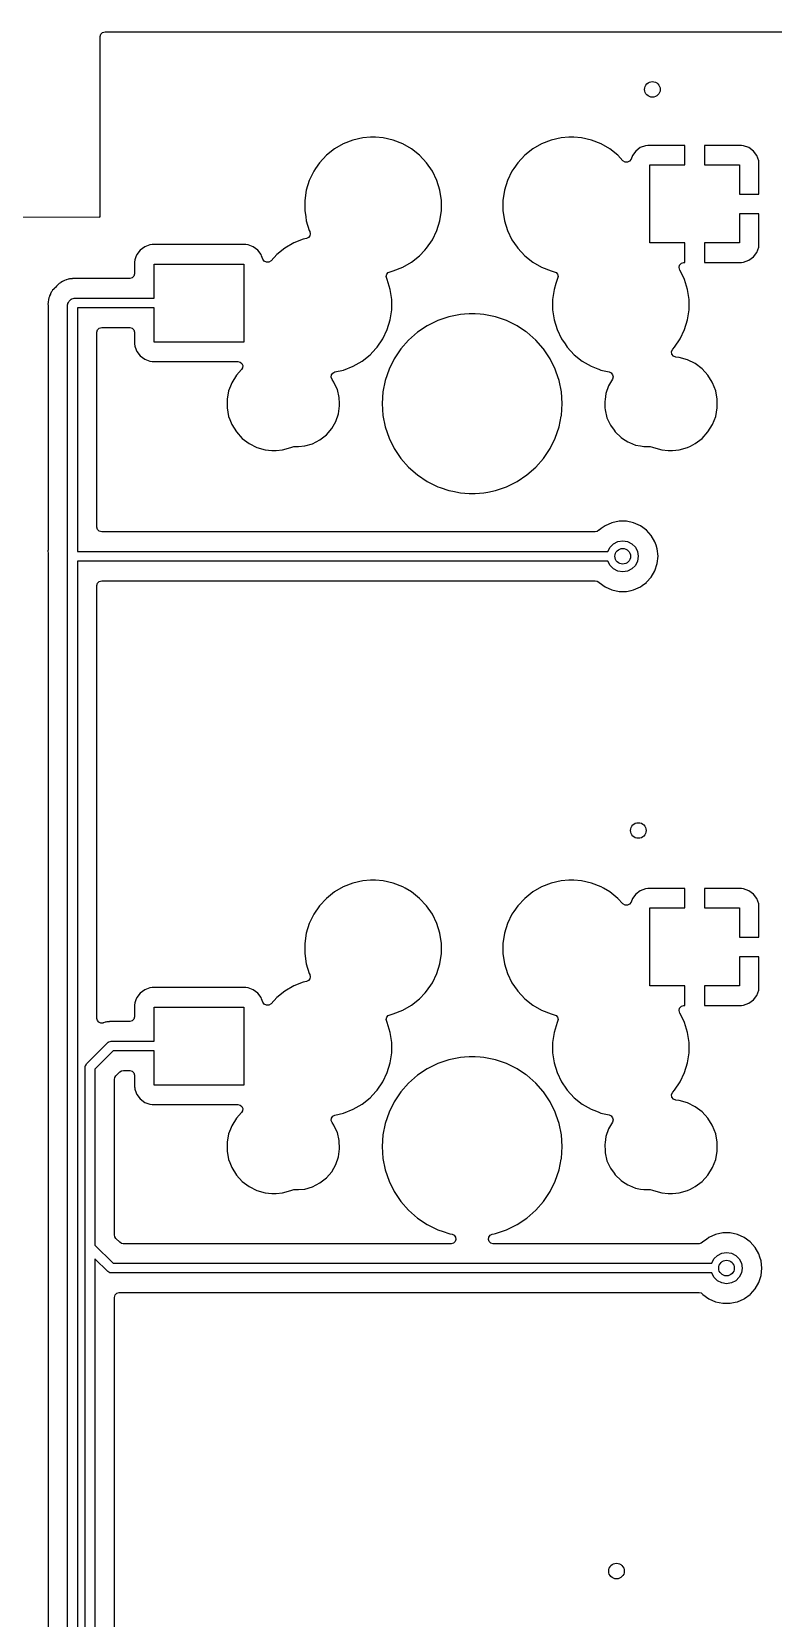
# Model space of a CAD drawing. Extents: x 144.2 to 239.5, y -132.7 to -33.4.
# Drawn here: x 180.6 to 199.6, y -74.11 to -33.43 of the extents above; entities that cross this region are included whole.
import ezdxf

# ---------------------------------------------------------------- set-up
doc = ezdxf.new("R2010")
doc.units = 0
doc.layers.add('BLACK', color=7, linetype='CONTINUOUS')

msp = doc.modelspace()

# ---------------------------------------------------------------- linework, layer by layer
at = {"layer": 'BLACK', "linetype": 'CONTINUOUS'}
for p, q in [((182.35, -33.5545), (182.367, -33.4925)), ((182.35, -38.1571), (182.35, -33.5545)), ((182.367, -33.4925), (182.412, -33.4471)), ((182.412, -33.4471), (182.474, -33.4305)), ((182.474, -33.4305), (201.296, -33.4305)), ((189.08, -36.1502), (188.825, -36.2086)), ((189.277, -36.1355), (189.08, -36.1502)), ((189.407, -36.1355), (189.277, -36.1355)), ((189.277, -36.1355), (189.277, -36.1355)), ((189.604, -36.1502), (189.407, -36.1355)), ((189.407, -36.1355), (189.407, -36.1355)), ((189.859, -36.2086), (189.604, -36.1502)), ((194.16, -36.1502), (193.905, -36.2086)), ((194.357, -36.1355), (194.16, -36.1502)), ((194.487, -36.1355), (194.357, -36.1355)), ((194.357, -36.1355), (194.357, -36.1355)), ((194.684, -36.1502), (194.487, -36.1355)), ((194.487, -36.1355), (194.487, -36.1355)), ((194.939, -36.2086), (194.684, -36.1502)), ((188.148, -36.5992), (187.97, -36.7915)), ((188.353, -36.4356), (188.148, -36.5992)), ((188.58, -36.3044), (188.353, -36.4356)), ((188.825, -36.2086), (188.58, -36.3044)), ((190.104, -36.3044), (189.859, -36.2086)), ((190.331, -36.4356), (190.104, -36.3044)), ((190.536, -36.5992), (190.331, -36.4356)), ((190.331, -36.4356), (190.331, -36.4356)), ((190.714, -36.7915), (190.536, -36.5992)), ((190.536, -36.5992), (190.536, -36.5992)), ((190.536, -36.5992), (190.536, -36.5992)), ((193.228, -36.5992), (193.05, -36.7915)), ((193.433, -36.4356), (193.228, -36.5992)), ((193.66, -36.3044), (193.433, -36.4356)), ((193.905, -36.2086), (193.66, -36.3044)), ((195.184, -36.3044), (194.939, -36.2086)), ((195.411, -36.4356), (195.184, -36.3044)), ((195.616, -36.5992), (195.411, -36.4356)), ((195.411, -36.4356), (195.411, -36.4356)), ((195.746, -36.7396), (195.616, -36.5992)), ((195.616, -36.5992), (195.616, -36.5992)), ((195.616, -36.5992), (195.616, -36.5992)), ((195.989, -36.6039), (195.953, -36.6986)), ((196.075, -36.4888), (195.989, -36.6039)), ((196.19, -36.4026), (196.075, -36.4888)), ((196.325, -36.3524), (196.19, -36.4026)), ((196.384, -36.346), (196.325, -36.3524)), ((197.332, -36.346), (196.384, -36.346)), ((197.332, -36.846), (197.332, -36.346)), ((198.78, -36.346), (197.832, -36.346)), ((197.832, -36.346), (197.832, -36.846)), ((198.839, -36.3524), (198.78, -36.346)), ((198.974, -36.4026), (198.839, -36.3524)), ((199.089, -36.4888), (198.974, -36.4026)), ((199.175, -36.6039), (199.089, -36.4888)), ((199.226, -36.7386), (199.175, -36.6039)), ((187.822, -37.0083), (187.708, -37.2447)), ((187.869, -36.9389), (187.822, -37.0083)), ((187.97, -36.7915), (187.869, -36.9389)), ((190.862, -37.0083), (190.714, -36.7915)), ((190.714, -36.7915), (190.714, -36.7915)), ((190.714, -36.7915), (190.714, -36.7915)), ((190.976, -37.2447), (190.862, -37.0083)), ((192.902, -37.0083), (192.788, -37.2447)), ((192.949, -36.9389), (192.902, -37.0083)), ((193.05, -36.7915), (192.949, -36.9389)), ((195.799, -36.7732), (195.746, -36.7396)), ((195.861, -36.7769), (195.799, -36.7732)), ((195.917, -36.7497), (195.861, -36.7769)), ((195.953, -36.6986), (195.917, -36.7497)), ((196.432, -38.846), (196.432, -36.846)), ((196.432, -36.846), (197.332, -36.846)), ((197.832, -36.846), (198.732, -36.846)), ((198.732, -36.846), (198.732, -37.596)), ((199.232, -36.7982), (199.226, -36.7386)), ((199.232, -37.596), (199.232, -36.7982)), ((187.708, -37.2447), (187.631, -37.4954)), ((191.053, -37.4954), (190.976, -37.2447)), ((192.788, -37.2447), (192.711, -37.4954)), ((187.631, -37.4954), (187.591, -37.7548)), ((187.591, -37.7548), (187.591, -38.0172)), ((191.093, -37.7548), (191.053, -37.4954)), ((191.093, -38.0172), (191.093, -37.7548)), ((192.711, -37.4954), (192.671, -37.7548)), ((192.671, -37.7548), (192.671, -38.0172)), ((198.732, -37.596), (199.232, -37.596)), ((163.414, -38.1904), (182.325, -38.1805)), ((182.325, -38.1805), (182.326, -38.1806)), ((182.326, -38.1806), (182.35, -38.1805)), ((182.351, -38.18), (182.35, -38.1571)), ((182.35, -38.1804), (182.351, -38.18)), ((182.35, -38.1805), (182.35, -38.1804)), ((182.35, -38.1805), (182.35, -38.1805)), ((182.35, -38.1805), (182.35, -38.1805)), ((182.35, -38.1805), (182.35, -38.1805)), ((182.351, -38.18), (182.351, -38.18)), ((187.591, -38.0172), (187.616, -38.1801)), ((187.616, -38.1801), (187.631, -38.2766)), ((191.053, -38.2766), (191.093, -38.0172)), ((192.671, -38.0172), (192.711, -38.2766)), ((199.232, -38.096), (198.732, -38.096)), ((198.732, -38.096), (198.732, -38.846)), ((199.232, -38.8938), (199.232, -38.096)), ((187.631, -38.2766), (187.708, -38.5273)), ((187.708, -38.5273), (187.721, -38.555)), ((187.721, -38.555), (187.734, -38.6088)), ((187.734, -38.6088), (187.721, -38.6626)), ((190.862, -38.7637), (190.976, -38.5273)), ((190.976, -38.5273), (191.053, -38.2766)), ((192.711, -38.2766), (192.788, -38.5273)), ((192.788, -38.5273), (192.902, -38.7637)), ((183.374, -39.0285), (183.288, -39.1437)), ((183.49, -38.9422), (183.374, -39.0285)), ((183.625, -38.8919), (183.49, -38.9422)), ((183.684, -38.8855), (183.625, -38.8919)), ((186.08, -38.8855), (183.684, -38.8855)), ((186.139, -38.8919), (186.08, -38.8855)), ((186.08, -38.8855), (186.08, -38.8855)), ((186.274, -38.9422), (186.139, -38.8919)), ((186.39, -39.0285), (186.274, -38.9422)), ((186.476, -39.1437), (186.39, -39.0285)), ((187.083, -38.9756), (186.878, -39.1392)), ((187.31, -38.8444), (187.083, -38.9756)), ((187.555, -38.7486), (187.31, -38.8444)), ((187.637, -38.7297), (187.555, -38.7486)), ((187.687, -38.7058), (187.637, -38.7297)), ((187.721, -38.6626), (187.687, -38.7058)), ((190.536, -39.1728), (190.67, -39.0285)), ((190.67, -39.0285), (190.714, -38.9805)), ((190.714, -38.9805), (190.862, -38.7637)), ((190.714, -38.9805), (190.714, -38.9805)), ((190.714, -38.9805), (190.714, -38.9805)), ((192.902, -38.7637), (193.031, -38.9534)), ((193.031, -38.9534), (193.05, -38.9805)), ((193.05, -38.9805), (193.228, -39.1728)), ((197.332, -38.846), (196.432, -38.846)), ((197.332, -39.346), (197.332, -38.846)), ((198.732, -38.846), (197.832, -38.846)), ((197.832, -38.846), (197.832, -39.346)), ((199.175, -39.0881), (199.226, -38.9534)), ((199.226, -38.9534), (199.232, -38.8938)), ((183.232, -39.3364), (183.231, -39.3381)), ((183.231, -39.3381), (183.231, -39.6365)), ((183.238, -39.2785), (183.232, -39.3364)), ((183.266, -39.2032), (183.238, -39.2785)), ((183.288, -39.1437), (183.266, -39.2032)), ((183.732, -40.261), (183.732, -39.386)), ((183.732, -39.386), (186.032, -39.386)), ((186.032, -39.386), (186.032, -41.386)), ((186.487, -39.1728), (186.476, -39.1437)), ((186.52, -39.2612), (186.487, -39.1728)), ((186.556, -39.3124), (186.52, -39.2612)), ((186.612, -39.3395), (186.556, -39.3124)), ((186.674, -39.3359), (186.612, -39.3395)), ((186.727, -39.3022), (186.674, -39.3359)), ((186.878, -39.1392), (186.727, -39.3022)), ((190.104, -39.4676), (190.331, -39.3364)), ((190.331, -39.3364), (190.536, -39.1728)), ((193.228, -39.1728), (193.228, -39.1728)), ((193.228, -39.1728), (193.433, -39.3364)), ((193.433, -39.3364), (193.66, -39.4676)), ((197.185, -39.477), (197.199, -39.4121)), ((197.199, -39.4121), (197.245, -39.3638)), ((197.245, -39.3638), (197.309, -39.346)), ((197.309, -39.346), (197.332, -39.346)), ((197.832, -39.346), (198.78, -39.346)), ((198.78, -39.346), (198.839, -39.3396)), ((198.839, -39.3396), (198.974, -39.2894)), ((198.974, -39.2894), (199.089, -39.2032)), ((199.089, -39.2032), (199.175, -39.0881)), ((181.345, -39.8592), (181.335, -39.8656)), ((181.38, -39.8335), (181.345, -39.8592)), ((181.399, -39.8261), (181.38, -39.8335)), ((181.416, -39.8176), (181.399, -39.8261)), ((181.434, -39.8074), (181.416, -39.8176)), ((181.476, -39.7952), (181.434, -39.8074)), ((181.487, -39.7914), (181.476, -39.7952)), ((181.527, -39.7753), (181.487, -39.7914)), ((181.547, -39.7728), (181.527, -39.7753)), ((181.566, -39.7689), (181.547, -39.7728)), ((181.585, -39.7633), (181.566, -39.7689)), ((181.629, -39.7619), (181.585, -39.7633)), ((181.641, -39.761), (181.629, -39.7619)), ((181.645, -39.7605), (181.641, -39.761)), ((181.672, -39.7605), (181.645, -39.7605)), ((181.676, -39.7604), (181.672, -39.7605)), ((181.746, -39.7582), (181.676, -39.7604)), ((181.767, -39.7605), (181.746, -39.7582)), ((183.107, -39.7605), (181.767, -39.7605)), ((183.169, -39.7439), (183.107, -39.7605)), ((183.215, -39.6985), (183.169, -39.7439)), ((183.231, -39.6365), (183.215, -39.6985)), ((189.68, -39.7032), (189.693, -39.6494)), ((189.693, -39.757), (189.68, -39.7032)), ((189.693, -39.6494), (189.727, -39.6062)), ((189.706, -39.7847), (189.693, -39.757)), ((189.783, -40.0354), (189.706, -39.7847)), ((189.727, -39.6062), (189.777, -39.5823)), ((189.777, -39.5823), (189.859, -39.5634)), ((189.859, -39.5634), (190.104, -39.4676)), ((193.66, -39.4676), (193.905, -39.5634)), ((193.905, -39.5634), (193.987, -39.5823)), ((193.987, -39.5823), (194.037, -39.6062)), ((194.058, -39.7847), (194.026, -39.8878)), ((194.037, -39.6062), (194.071, -39.6494)), ((194.071, -39.757), (194.058, -39.7847)), ((194.071, -39.6494), (194.084, -39.7032)), ((194.084, -39.7032), (194.071, -39.757)), ((197.206, -39.5399), (197.185, -39.477)), ((197.212, -39.5483), (197.206, -39.5399)), ((197.326, -39.7847), (197.212, -39.5483)), ((197.403, -40.0354), (197.326, -39.7847)), ((181.035, -40.2541), (181.028, -40.2972)), ((181.043, -40.2357), (181.035, -40.2541)), ((181.049, -40.2173), (181.043, -40.2357)), ((181.054, -40.1979), (181.049, -40.2173)), ((181.075, -40.1596), (181.054, -40.1979)), ((181.08, -40.1492), (181.075, -40.1596)), ((181.097, -40.1091), (181.08, -40.1492)), ((181.11, -40.0932), (181.097, -40.1091)), ((181.12, -40.077), (181.11, -40.0932)), ((181.13, -40.0594), (181.12, -40.077)), ((181.16, -40.0276), (181.13, -40.0594)), ((181.167, -40.0187), (181.16, -40.0276)), ((181.17, -40.0155), (181.167, -40.0187)), ((181.189, -39.996), (181.17, -40.0155)), ((181.192, -39.9932), (181.189, -39.996)), ((181.232, -39.951), (181.192, -39.9932)), ((181.237, -39.9452), (181.232, -39.951)), ((181.252, -39.9264), (181.237, -39.9452)), ((181.269, -39.9146), (181.252, -39.9264)), ((181.283, -39.902), (181.269, -39.9146)), ((181.298, -39.8878), (181.283, -39.902)), ((181.335, -39.8656), (181.298, -39.8878)), ((181.624, -40.2763), (181.654, -40.2697)), ((181.654, -40.2697), (181.684, -40.261)), ((181.684, -40.261), (183.732, -40.261)), ((189.822, -40.2948), (189.783, -40.0354)), ((193.981, -40.0354), (193.941, -40.2948)), ((194.026, -39.8878), (193.981, -40.0354)), ((197.442, -40.2948), (197.403, -40.0354)), ((181.013, -40.3904), (181.01, -40.4102)), ((181.01, -40.4102), (181.014, -40.4537)), ((181.014, -40.371), (181.013, -40.3904)), ((181.025, -40.3087), (181.014, -40.351)), ((181.014, -40.351), (181.014, -40.371)), ((181.014, -40.4537), (181.014, -40.4653)), ((181.014, -40.4653), (181.014, -46.7173)), ((181.028, -40.2972), (181.025, -40.3087)), ((181.515, -40.43), (181.518, -40.4079)), ((181.515, -46.8), (181.515, -40.43)), ((181.518, -40.4034), (181.519, -40.401)), ((181.518, -40.4079), (181.518, -40.4034)), ((181.519, -40.401), (181.52, -40.3948)), ((181.52, -40.3948), (181.537, -40.3688)), ((181.537, -40.3688), (181.552, -40.3416)), ((181.552, -40.3416), (181.596, -40.2976)), ((181.596, -40.2976), (181.613, -40.2842)), ((181.613, -40.2842), (181.616, -40.2808)), ((181.616, -40.2808), (181.619, -40.2801)), ((181.619, -40.2801), (181.624, -40.2763)), ((183.732, -40.511), (181.765, -40.511)), ((181.765, -40.511), (181.765, -46.7482)), ((183.732, -41.386), (183.732, -40.511)), ((189.783, -40.8166), (189.822, -40.5572)), ((189.822, -40.5572), (189.822, -40.2948)), ((191.686, -40.6734), (191.581, -40.6803)), ((191.807, -40.6655), (191.686, -40.6734)), ((191.957, -40.6655), (191.807, -40.6655)), ((192.086, -40.6739), (191.957, -40.6655)), ((192.183, -40.6803), (192.086, -40.6739)), ((193.941, -40.2948), (193.941, -40.5572)), ((193.941, -40.5572), (193.981, -40.8166)), ((197.403, -40.8166), (197.442, -40.5572)), ((197.442, -40.5572), (197.442, -40.2948)), ((182.266, -41.1355), (182.282, -41.0735)), ((182.282, -41.0735), (182.327, -41.0281)), ((182.327, -41.0281), (182.389, -41.0115)), ((182.389, -41.0115), (183.108, -41.0115)), ((183.108, -41.0115), (183.17, -41.0281)), ((183.17, -41.0281), (183.215, -41.0735)), ((183.215, -41.0735), (183.232, -41.1355)), ((189.592, -41.3037), (189.706, -41.0673)), ((189.706, -41.0673), (189.783, -40.8166)), ((190.729, -40.9694), (190.479, -41.137)), ((191, -40.8361), (190.729, -40.9694)), ((191.285, -40.7391), (191, -40.8361)), ((191.581, -40.6803), (191.285, -40.7391)), ((192.479, -40.7391), (192.183, -40.6803)), ((192.764, -40.8361), (192.479, -40.7391)), ((193.035, -40.9694), (192.764, -40.8361)), ((193.252, -41.1149), (193.035, -40.9694)), ((193.981, -40.8166), (194.058, -41.0673)), ((194.058, -41.0673), (194.172, -41.3037)), ((197.212, -41.3037), (197.326, -41.0673)), ((197.326, -41.0673), (197.403, -40.8166)), ((182.266, -46.1305), (182.266, -41.1355)), ((183.232, -41.1355), (183.232, -41.4339)), ((183.232, -41.4339), (183.238, -41.4935)), ((186.032, -41.386), (183.732, -41.386)), ((189.444, -41.5205), (189.592, -41.3037)), ((190.252, -41.3358), (190.053, -41.5625)), ((190.479, -41.137), (190.252, -41.3358)), ((193.285, -41.137), (193.252, -41.1149)), ((193.512, -41.3358), (193.285, -41.137)), ((193.704, -41.554), (193.512, -41.3358)), ((194.172, -41.3037), (194.261, -41.4339)), ((194.261, -41.4339), (194.32, -41.5205)), ((197.064, -41.5205), (197.212, -41.3037)), ((183.238, -41.4935), (183.248, -41.5205)), ((183.248, -41.5205), (183.288, -41.6283)), ((183.288, -41.6283), (183.374, -41.7435)), ((183.374, -41.7435), (183.49, -41.8298)), ((183.49, -41.8298), (183.625, -41.8801)), ((183.625, -41.8801), (183.684, -41.8865)), ((183.684, -41.8865), (185.881, -41.8865)), ((185.881, -41.8865), (185.936, -41.8995)), ((188.834, -42.0076), (189.061, -41.8764)), ((189.061, -41.8764), (189.266, -41.7128)), ((189.266, -41.7128), (189.413, -41.554)), ((189.413, -41.554), (189.444, -41.5205)), ((189.444, -41.5205), (189.444, -41.5205)), ((189.444, -41.5205), (189.444, -41.5205)), ((189.885, -41.8133), (189.752, -42.0837)), ((190.053, -41.5625), (189.885, -41.8133)), ((193.711, -41.5625), (193.704, -41.554)), ((193.879, -41.8133), (193.711, -41.5625)), ((194.012, -42.0837), (193.879, -41.8133)), ((194.32, -41.5205), (194.498, -41.7128)), ((194.498, -41.7128), (194.498, -41.7128)), ((194.498, -41.7128), (194.703, -41.8764)), ((194.703, -41.8764), (194.93, -42.0076)), ((196.992, -41.6263), (197.023, -41.5655)), ((196.998, -41.6942), (196.992, -41.6263)), ((197.039, -41.7487), (196.998, -41.6942)), ((197.023, -41.5655), (197.064, -41.5205)), ((197.102, -41.7733), (197.039, -41.7487)), ((197.184, -41.7809), (197.102, -41.7733)), ((197.398, -41.8418), (197.184, -41.7809)), ((197.597, -41.9409), (197.398, -41.8418)), ((185.84, -42.2394), (185.723, -42.4286)), ((185.972, -42.094), (185.84, -42.2394)), ((185.936, -41.8995), (185.98, -41.9358)), ((186, -42.0444), (185.972, -42.094)), ((185.98, -41.9358), (186.003, -41.9877)), ((186.003, -41.9877), (186, -42.0444)), ((188.27, -42.2911), (188.278, -42.2312)), ((188.292, -42.3473), (188.27, -42.2911)), ((188.278, -42.2312), (188.312, -42.1818)), ((188.312, -42.1818), (188.366, -42.1545)), ((188.366, -42.1545), (188.589, -42.1034)), ((188.589, -42.1034), (188.834, -42.0076)), ((189.752, -42.0837), (189.655, -42.3693)), ((194.038, -42.1618), (194.012, -42.0837)), ((194.109, -42.3693), (194.038, -42.1618)), ((194.93, -42.0076), (195.099, -42.0736)), ((195.099, -42.0736), (195.124, -42.0837)), ((195.124, -42.0837), (195.175, -42.1034)), ((195.175, -42.1034), (195.395, -42.1537)), ((195.395, -42.1537), (195.446, -42.1791)), ((195.446, -42.1791), (195.481, -42.225)), ((195.491, -42.2815), (195.475, -42.3366)), ((195.481, -42.225), (195.491, -42.2815)), ((197.774, -42.075), (197.597, -41.9409)), ((197.924, -42.2394), (197.774, -42.075)), ((198.032, -42.4133), (197.924, -42.2394)), ((185.642, -42.6361), (185.601, -42.8548)), ((185.688, -42.5173), (185.642, -42.6361)), ((185.723, -42.4286), (185.688, -42.5173)), ((188.339, -42.4132), (188.292, -42.3473)), ((188.339, -42.4133), (188.339, -42.4132)), ((188.339, -42.4132), (188.339, -42.4132)), ((188.382, -42.5068), (188.339, -42.4133)), ((188.427, -42.6044), (188.382, -42.5068)), ((188.476, -42.8087), (188.427, -42.6044)), ((189.596, -42.6651), (189.577, -42.966)), ((189.655, -42.3693), (189.596, -42.6651)), ((194.168, -42.6651), (194.109, -42.3693)), ((194.187, -42.966), (194.168, -42.6651)), ((195.308, -42.7054), (195.286, -42.8585)), ((195.376, -42.5068), (195.308, -42.7054)), ((195.475, -42.3366), (195.376, -42.5068)), ((198.041, -42.4286), (198.032, -42.4133)), ((198.122, -42.6361), (198.041, -42.4286)), ((198.162, -42.8548), (198.122, -42.6361)), ((185.601, -42.8548), (185.601, -43.0772)), ((185.601, -43.0772), (185.642, -43.2959)), ((188.456, -43.2266), (188.486, -43.0186)), ((188.484, -42.966), (188.476, -42.8087)), ((188.486, -43.0186), (188.484, -42.966)), ((189.577, -42.966), (189.596, -43.2669)), ((194.168, -43.2669), (194.187, -42.966)), ((195.286, -42.8585), (195.278, -42.9134)), ((195.278, -42.9134), (195.285, -43.0745)), ((195.285, -43.0745), (195.288, -43.1233)), ((198.122, -43.2959), (198.162, -43.0772)), ((198.162, -43.0772), (198.162, -42.8548)), ((185.642, -43.2959), (185.672, -43.3713)), ((185.672, -43.3713), (185.723, -43.5034)), ((185.723, -43.5034), (185.84, -43.6926)), ((188.283, -43.6073), (188.388, -43.4252)), ((188.388, -43.4252), (188.456, -43.2266)), ((189.596, -43.2669), (189.655, -43.5627)), ((194.109, -43.5627), (194.163, -43.2898)), ((194.163, -43.2898), (194.168, -43.2669)), ((194.168, -43.2669), (194.168, -43.2669)), ((194.168, -43.2669), (194.168, -43.2669)), ((195.288, -43.1233), (195.337, -43.3276)), ((195.337, -43.3276), (195.425, -43.5188)), ((195.425, -43.5188), (195.517, -43.648)), ((197.924, -43.6926), (198.041, -43.5034)), ((198.041, -43.5034), (198.122, -43.2959)), ((185.84, -43.6926), (185.99, -43.857)), ((185.99, -43.857), (186.167, -43.9911)), ((187.793, -43.9923), (187.98, -43.896)), ((187.98, -43.896), (188.145, -43.7661)), ((188.145, -43.7661), (188.283, -43.6073)), ((189.655, -43.5627), (189.752, -43.8483)), ((189.752, -43.8483), (189.885, -44.1187)), ((193.879, -44.1187), (194.012, -43.8483)), ((194.012, -43.8483), (194.109, -43.5627)), ((195.517, -43.648), (195.547, -43.69)), ((195.547, -43.69), (195.699, -43.835)), ((195.699, -43.835), (195.733, -43.857)), ((195.733, -43.857), (195.875, -43.9486)), ((197.597, -43.9911), (197.774, -43.857)), ((197.774, -43.857), (197.924, -43.6926)), ((186.167, -43.9911), (186.366, -44.0902)), ((186.366, -44.0902), (186.58, -44.1511)), ((186.58, -44.1511), (186.746, -44.1665)), ((186.746, -44.1665), (186.746, -44.1665)), ((186.746, -44.1665), (186.858, -44.1665)), ((186.858, -44.1665), (187.024, -44.1511)), ((186.858, -44.1665), (186.858, -44.1665)), ((187.024, -44.1511), (187.238, -44.0902)), ((187.238, -44.0902), (187.259, -44.0795)), ((187.259, -44.0795), (187.314, -44.0665)), ((187.314, -44.0665), (187.434, -44.0665)), ((187.434, -44.0665), (187.591, -44.0515)), ((187.434, -44.0665), (187.434, -44.0665)), ((187.591, -44.0515), (187.793, -43.9923)), ((189.885, -44.1187), (190.052, -44.3687)), ((193.711, -44.3695), (193.879, -44.1187)), ((195.875, -43.9486), (195.915, -43.9643)), ((195.915, -43.9643), (196.071, -44.0267)), ((196.071, -44.0267), (196.199, -44.0515)), ((196.199, -44.0515), (196.277, -44.0665)), ((196.277, -44.0665), (196.277, -44.0665)), ((196.277, -44.0665), (196.434, -44.0665)), ((196.434, -44.0665), (196.436, -44.0663)), ((196.434, -44.0665), (196.434, -44.0665)), ((196.436, -44.0663), (196.437, -44.0665)), ((196.437, -44.0665), (196.44, -44.0665)), ((196.44, -44.0665), (196.44, -44.0671)), ((196.44, -44.0671), (196.503, -44.0788)), ((196.503, -44.0788), (196.526, -44.0902)), ((196.526, -44.0902), (196.74, -44.1511)), ((196.74, -44.1511), (196.906, -44.1665)), ((196.906, -44.1665), (196.906, -44.1665)), ((196.906, -44.1665), (197.018, -44.1665)), ((197.018, -44.1665), (197.184, -44.1511)), ((197.018, -44.1665), (197.018, -44.1665)), ((197.184, -44.1511), (197.398, -44.0902)), ((197.398, -44.0902), (197.475, -44.0519)), ((197.475, -44.0519), (197.597, -43.9911)), ((190.052, -44.3687), (190.053, -44.3695)), ((190.053, -44.3695), (190.252, -44.5962)), ((190.252, -44.5962), (190.479, -44.795)), ((193.285, -44.795), (193.512, -44.5962)), ((193.512, -44.5962), (193.711, -44.3695)), ((190.479, -44.795), (190.729, -44.9626)), ((190.729, -44.9626), (191, -45.0959)), ((191, -45.0959), (191.065, -45.1182)), ((191.065, -45.1182), (191.285, -45.1929)), ((192.479, -45.1929), (192.764, -45.0959)), ((192.764, -45.0959), (193.035, -44.9626)), ((193.035, -44.9626), (193.285, -44.795)), ((191.285, -45.1929), (191.385, -45.2127)), ((191.385, -45.2127), (191.581, -45.2517)), ((191.581, -45.2517), (191.581, -45.2517)), ((191.581, -45.2517), (191.581, -45.2517)), ((191.581, -45.2517), (191.807, -45.2665)), ((191.807, -45.2665), (191.957, -45.2665)), ((191.957, -45.2665), (192.183, -45.2517)), ((191.957, -45.2665), (191.957, -45.2665)), ((192.183, -45.2517), (192.28, -45.2325)), ((192.183, -45.2517), (192.183, -45.2517)), ((192.183, -45.2517), (192.183, -45.2517)), ((192.28, -45.2325), (192.479, -45.1929)), ((182.282, -46.1925), (182.266, -46.1305)), ((182.327, -46.2379), (182.282, -46.1925)), ((182.389, -46.2545), (182.327, -46.2379)), ((195.036, -46.2545), (182.389, -46.2545)), ((195.087, -46.2438), (195.036, -46.2545)), ((195.128, -46.2135), (195.087, -46.2438)), ((195.134, -46.2071), (195.128, -46.2135)), ((195.185, -46.17), (195.134, -46.2071)), ((195.287, -46.0958), (195.185, -46.17)), ((195.46, -46.0189), (195.287, -46.0958)), ((195.645, -45.9795), (195.46, -46.0189)), ((195.835, -45.9795), (195.645, -45.9795)), ((195.645, -45.9795), (195.645, -45.9795)), ((196.02, -46.0189), (195.835, -45.9795)), ((195.835, -45.9795), (195.835, -45.9795)), ((196.193, -46.0958), (196.02, -46.0189)), ((196.346, -46.2071), (196.193, -46.0958)), ((196.473, -46.3478), (196.346, -46.2071)), ((196.567, -46.5117), (196.473, -46.3478)), ((181.014, -46.7173), (181.012, -46.7378)), ((181.012, -46.7378), (181.014, -46.8079)), ((181.765, -46.7482), (181.772, -46.755)), ((181.772, -46.755), (195.36, -46.755)), ((195.36, -46.755), (195.416, -46.6449)), ((195.416, -46.6449), (195.505, -46.5564)), ((195.505, -46.5564), (195.616, -46.4996)), ((195.616, -46.4996), (195.74, -46.48)), ((195.74, -46.48), (195.864, -46.4996)), ((195.864, -46.4996), (195.975, -46.5564)), ((195.975, -46.5564), (196.064, -46.6449)), ((196.064, -46.6449), (196.12, -46.7564)), ((196.12, -46.7564), (196.14, -46.88)), ((196.593, -46.5923), (196.567, -46.5117)), ((196.626, -46.6917), (196.593, -46.5923)), ((196.645, -46.88), (196.626, -46.6917)), ((181.014, -46.8079), (181.014, -46.8118)), ((181.014, -46.8118), (181.014, -97.8895)), ((181.515, -98.1482), (181.515, -46.8)), ((195.36, -47.005), (181.765, -47.005)), ((181.765, -47.005), (181.765, -98.2)), ((195.416, -47.1151), (195.36, -47.005)), ((195.505, -47.2036), (195.416, -47.1151)), ((196.064, -47.1151), (195.975, -47.2036)), ((196.12, -47.0036), (196.064, -47.1151)), ((196.14, -46.88), (196.12, -47.0036)), ((196.567, -47.2483), (196.626, -47.0683)), ((196.626, -47.0683), (196.645, -46.88)), ((182.266, -47.6295), (182.282, -47.5675)), ((182.282, -47.5675), (182.327, -47.5221)), ((182.327, -47.5221), (182.389, -47.5055)), ((182.389, -47.5055), (195.036, -47.5055)), ((195.036, -47.5055), (195.087, -47.5162)), ((195.087, -47.5162), (195.128, -47.5465)), ((195.128, -47.5465), (195.134, -47.5529)), ((195.134, -47.5529), (195.287, -47.6642)), ((195.616, -47.2604), (195.505, -47.2036)), ((195.74, -47.28), (195.616, -47.2604)), ((195.864, -47.2604), (195.74, -47.28)), ((195.975, -47.2036), (195.864, -47.2604)), ((196.24, -47.6295), (196.346, -47.5529)), ((196.346, -47.5529), (196.352, -47.5465)), ((196.352, -47.5465), (196.473, -47.4122)), ((196.473, -47.4122), (196.567, -47.2483)), ((182.266, -58.7265), (182.266, -47.6295)), ((195.287, -47.6642), (195.287, -47.6642)), ((195.287, -47.6642), (195.287, -47.6642)), ((195.287, -47.6642), (195.46, -47.7411)), ((195.46, -47.7411), (195.645, -47.7805)), ((195.645, -47.7805), (195.645, -47.7805)), ((195.645, -47.7805), (195.835, -47.7805)), ((195.835, -47.7805), (195.958, -47.7543)), ((195.835, -47.7805), (195.835, -47.7805)), ((195.958, -47.7543), (196.02, -47.7411)), ((196.02, -47.7411), (196.193, -47.6642)), ((196.193, -47.6642), (196.24, -47.6295)), ((188.825, -55.2586), (188.58, -55.3544)), ((189.08, -55.2002), (188.825, -55.2586)), ((189.277, -55.1855), (189.08, -55.2002)), ((189.407, -55.1855), (189.277, -55.1855)), ((189.277, -55.1855), (189.277, -55.1855)), ((189.604, -55.2002), (189.407, -55.1855)), ((189.407, -55.1855), (189.407, -55.1855)), ((189.859, -55.2586), (189.604, -55.2002)), ((190.104, -55.3544), (189.859, -55.2586)), ((193.905, -55.2586), (193.66, -55.3544)), ((194.16, -55.2002), (193.905, -55.2586)), ((194.357, -55.1855), (194.16, -55.2002)), ((194.487, -55.1855), (194.357, -55.1855)), ((194.357, -55.1855), (194.357, -55.1855)), ((194.684, -55.2002), (194.487, -55.1855)), ((194.487, -55.1855), (194.487, -55.1855)), ((194.939, -55.2586), (194.684, -55.2002)), ((195.184, -55.3544), (194.939, -55.2586)), ((188.148, -55.6492), (187.97, -55.8415)), ((188.353, -55.4856), (188.148, -55.6492)), ((188.58, -55.3544), (188.353, -55.4856)), ((190.165, -55.3896), (190.104, -55.3544)), ((190.104, -55.3544), (190.104, -55.3544)), ((190.104, -55.3544), (190.104, -55.3544)), ((190.331, -55.4856), (190.165, -55.3896)), ((190.331, -55.4858), (190.331, -55.4856)), ((190.536, -55.6492), (190.331, -55.4858)), ((190.714, -55.8415), (190.536, -55.6492)), ((190.536, -55.6492), (190.536, -55.6492)), ((190.536, -55.6492), (190.536, -55.6492)), ((193.228, -55.6492), (193.05, -55.8415)), ((193.433, -55.4856), (193.228, -55.6492)), ((193.66, -55.3544), (193.433, -55.4856)), ((195.245, -55.3896), (195.184, -55.3544)), ((195.184, -55.3544), (195.184, -55.3544)), ((195.184, -55.3544), (195.184, -55.3544)), ((195.411, -55.4856), (195.245, -55.3896)), ((195.411, -55.4858), (195.411, -55.4856)), ((195.616, -55.6492), (195.411, -55.4858)), ((195.746, -55.7896), (195.616, -55.6492)), ((195.616, -55.6492), (195.616, -55.6492)), ((195.616, -55.6492), (195.616, -55.6492)), ((195.989, -55.6539), (195.953, -55.7486)), ((196.075, -55.5388), (195.989, -55.6539)), ((196.19, -55.4526), (196.075, -55.5388)), ((196.325, -55.4024), (196.19, -55.4526)), ((196.384, -55.396), (196.325, -55.4024)), ((197.332, -55.396), (196.384, -55.396)), ((197.332, -55.896), (197.332, -55.396)), ((198.78, -55.396), (197.832, -55.396)), ((197.832, -55.396), (197.832, -55.896)), ((198.839, -55.4024), (198.78, -55.396)), ((198.974, -55.4526), (198.839, -55.4024)), ((199.089, -55.5388), (198.974, -55.4526)), ((199.175, -55.6539), (199.089, -55.5388)), ((199.226, -55.7886), (199.175, -55.6539)), ((187.822, -56.0583), (187.708, -56.2947)), ((187.97, -55.8415), (187.822, -56.0583)), ((190.862, -56.0583), (190.714, -55.8415)), ((190.714, -55.8415), (190.714, -55.8415)), ((190.714, -55.8415), (190.714, -55.8415)), ((190.976, -56.2947), (190.862, -56.0583)), ((192.902, -56.0583), (192.788, -56.2947)), ((192.949, -55.9889), (192.902, -56.0583)), ((193.05, -55.8415), (192.949, -55.9889)), ((195.799, -55.8232), (195.746, -55.7896)), ((195.861, -55.8269), (195.799, -55.8232)), ((195.917, -55.7997), (195.861, -55.8269)), ((195.953, -55.7486), (195.917, -55.7997)), ((196.432, -57.896), (196.432, -55.896)), ((196.432, -55.896), (197.332, -55.896)), ((197.832, -55.896), (198.732, -55.896)), ((198.732, -55.896), (198.732, -56.646)), ((199.232, -55.8482), (199.226, -55.7886)), ((199.232, -56.646), (199.232, -55.8482)), ((187.708, -56.2947), (187.631, -56.5454)), ((191.053, -56.5454), (190.976, -56.2947)), ((192.788, -56.2947), (192.711, -56.5454)), ((187.631, -56.5454), (187.591, -56.8048)), ((187.591, -56.8048), (187.591, -57.0672)), ((191.093, -56.8048), (191.053, -56.5454)), ((191.093, -57.0672), (191.093, -56.8048)), ((192.711, -56.5454), (192.671, -56.8048)), ((192.671, -56.8048), (192.671, -57.0672)), ((198.732, -56.646), (199.232, -56.646)), ((187.591, -57.0672), (187.631, -57.3266)), ((187.631, -57.3266), (187.708, -57.5773)), ((190.976, -57.5773), (191.053, -57.3266)), ((191.053, -57.3266), (191.093, -57.0672)), ((192.671, -57.0672), (192.711, -57.3266)), ((192.711, -57.3266), (192.788, -57.5773)), ((199.232, -57.146), (198.732, -57.146)), ((198.732, -57.146), (198.732, -57.896)), ((199.232, -57.9438), (199.232, -57.146)), ((187.687, -57.7558), (187.637, -57.7797)), ((187.721, -57.7126), (187.687, -57.7558)), ((187.708, -57.5773), (187.721, -57.605)), ((187.721, -57.605), (187.734, -57.6588)), ((187.734, -57.6588), (187.721, -57.7126)), ((190.862, -57.8137), (190.976, -57.5773)), ((192.788, -57.5773), (192.902, -57.8137)), ((183.374, -58.0785), (183.288, -58.1937)), ((183.49, -57.9922), (183.374, -58.0785)), ((183.625, -57.9419), (183.49, -57.9922)), ((183.684, -57.9355), (183.625, -57.9419)), ((186.08, -57.9355), (183.684, -57.9355)), ((186.139, -57.9419), (186.08, -57.9355)), ((186.08, -57.9355), (186.08, -57.9355)), ((186.274, -57.9922), (186.139, -57.9419)), ((186.39, -58.0785), (186.274, -57.9922)), ((186.476, -58.1937), (186.39, -58.0785)), ((187.083, -58.0256), (186.878, -58.1892)), ((187.31, -57.8944), (187.083, -58.0256)), ((187.555, -57.7986), (187.31, -57.8944)), ((187.637, -57.7797), (187.555, -57.7986)), ((190.536, -58.2228), (190.674, -58.0738)), ((190.674, -58.0738), (190.714, -58.0305)), ((190.714, -58.0305), (190.862, -57.8137)), ((190.714, -58.0305), (190.714, -58.0305)), ((190.714, -58.0305), (190.714, -58.0305)), ((192.902, -57.8137), (193.031, -58.0034)), ((193.031, -58.0034), (193.05, -58.0305)), ((193.05, -58.0305), (193.228, -58.2228)), ((197.332, -57.896), (196.432, -57.896)), ((197.332, -58.396), (197.332, -57.896)), ((198.732, -57.896), (197.832, -57.896)), ((197.832, -57.896), (197.832, -58.396)), ((199.089, -58.2532), (199.175, -58.1381)), ((199.175, -58.1381), (199.226, -58.0034)), ((199.226, -58.0034), (199.232, -57.9438)), ((183.232, -58.3864), (183.231, -58.3881)), ((183.231, -58.3881), (183.231, -58.6865)), ((183.238, -58.3285), (183.232, -58.3864)), ((183.266, -58.2532), (183.238, -58.3285)), ((183.288, -58.1937), (183.266, -58.2532)), ((183.732, -59.311), (183.732, -58.436)), ((183.732, -58.436), (186.032, -58.436)), ((186.032, -58.436), (186.032, -60.436)), ((186.487, -58.2228), (186.476, -58.1937)), ((186.52, -58.3112), (186.487, -58.2228)), ((186.556, -58.3624), (186.52, -58.3112)), ((186.612, -58.3895), (186.556, -58.3624)), ((186.674, -58.3859), (186.612, -58.3895)), ((186.727, -58.3522), (186.674, -58.3859)), ((186.878, -58.1892), (186.727, -58.3522)), ((189.859, -58.6134), (190.104, -58.5176)), ((190.104, -58.5176), (190.331, -58.3864)), ((190.331, -58.3864), (190.536, -58.2228)), ((193.228, -58.2228), (193.228, -58.2228)), ((193.228, -58.2228), (193.433, -58.3864)), ((193.433, -58.3864), (193.66, -58.5176)), ((193.66, -58.5176), (193.905, -58.6134)), ((197.185, -58.527), (197.199, -58.4621)), ((197.206, -58.5899), (197.185, -58.527)), ((197.199, -58.4621), (197.245, -58.4138)), ((197.245, -58.4138), (197.309, -58.396)), ((197.309, -58.396), (197.332, -58.396)), ((197.832, -58.396), (198.78, -58.396)), ((198.78, -58.396), (198.839, -58.3896)), ((198.839, -58.3896), (198.974, -58.3394)), ((198.974, -58.3394), (199.089, -58.2532)), ((182.279, -58.782), (182.266, -58.7265)), ((182.315, -58.8257), (182.279, -58.782)), ((182.367, -58.8485), (182.315, -58.8257)), ((182.424, -58.8456), (182.367, -58.8485)), ((182.426, -58.8452), (182.424, -58.8456)), ((182.437, -58.8414), (182.426, -58.8452)), ((182.477, -58.8253), (182.437, -58.8414)), ((182.497, -58.8228), (182.477, -58.8253)), ((182.516, -58.8189), (182.497, -58.8228)), ((182.535, -58.8133), (182.516, -58.8189)), ((182.579, -58.8119), (182.535, -58.8133)), ((182.591, -58.811), (182.579, -58.8119)), ((182.595, -58.8105), (182.591, -58.811)), ((182.622, -58.8105), (182.595, -58.8105)), ((182.626, -58.8104), (182.622, -58.8105)), ((182.696, -58.8082), (182.626, -58.8104)), ((182.717, -58.8105), (182.696, -58.8082)), ((183.107, -58.8105), (182.717, -58.8105)), ((183.169, -58.7939), (183.107, -58.8105)), ((183.215, -58.7485), (183.169, -58.7939)), ((183.231, -58.6865), (183.215, -58.7485)), ((189.68, -58.7532), (189.693, -58.6994)), ((189.693, -58.807), (189.68, -58.7532)), ((189.693, -58.6994), (189.727, -58.6562)), ((189.706, -58.8347), (189.693, -58.807)), ((189.783, -59.0854), (189.706, -58.8347)), ((189.727, -58.6562), (189.777, -58.6323)), ((189.777, -58.6323), (189.859, -58.6134)), ((193.905, -58.6134), (193.987, -58.6323)), ((194.032, -58.9196), (193.981, -59.0854)), ((193.987, -58.6323), (194.037, -58.6562)), ((194.058, -58.8347), (194.032, -58.9196)), ((194.037, -58.6562), (194.071, -58.6994)), ((194.071, -58.807), (194.058, -58.8347)), ((194.071, -58.6994), (194.084, -58.7532)), ((194.084, -58.7532), (194.071, -58.807)), ((197.212, -58.5983), (197.206, -58.5899)), ((197.326, -58.8347), (197.212, -58.5983)), ((197.403, -59.0854), (197.326, -58.8347)), ((182.002, -59.8916), (182.546, -59.3476)), ((182.546, -59.3476), (182.563, -59.3342)), ((182.563, -59.3342), (182.566, -59.3308)), ((182.566, -59.3308), (182.569, -59.3301)), ((182.569, -59.3301), (182.574, -59.3263)), ((182.574, -59.3263), (182.604, -59.3197)), ((182.604, -59.3197), (182.634, -59.311)), ((182.634, -59.311), (183.732, -59.311)), ((189.822, -59.3448), (189.783, -59.0854)), ((189.822, -59.6072), (189.822, -59.3448)), ((193.981, -59.0854), (193.941, -59.3448)), ((193.941, -59.3448), (193.941, -59.6072)), ((197.442, -59.3448), (197.403, -59.0854)), ((197.442, -59.6072), (197.442, -59.3448)), ((182.686, -59.561), (182.215, -60.0318)), ((183.732, -59.561), (182.686, -59.561)), ((183.732, -60.436), (183.732, -59.561)), ((189.783, -59.8666), (189.822, -59.6072)), ((191.285, -59.7891), (191, -59.8861)), ((191.581, -59.7303), (191.285, -59.7891)), ((191.686, -59.7234), (191.581, -59.7303)), ((191.807, -59.7155), (191.686, -59.7234)), ((191.957, -59.7155), (191.807, -59.7155)), ((192.086, -59.7239), (191.957, -59.7155)), ((192.183, -59.7303), (192.086, -59.7239)), ((192.479, -59.7891), (192.183, -59.7303)), ((192.764, -59.8861), (192.479, -59.7891)), ((193.941, -59.6072), (193.981, -59.8666)), ((197.403, -59.8666), (197.442, -59.6072)), ((181.965, -59.98), (181.968, -59.9579)), ((181.965, -64.59), (181.965, -59.98)), ((181.968, -59.9534), (181.969, -59.951)), ((181.968, -59.9579), (181.968, -59.9534)), ((181.969, -59.951), (181.97, -59.9448)), ((181.97, -59.9448), (181.987, -59.9188)), ((181.987, -59.9188), (182.002, -59.8916)), ((182.215, -60.0318), (182.215, -64.5382)), ((182.752, -60.2028), (182.857, -60.0978)), ((182.857, -60.0978), (182.897, -60.0709)), ((182.897, -60.0709), (182.944, -60.0615)), ((182.944, -60.0615), (183.108, -60.0615)), ((183.108, -60.0615), (183.17, -60.0781)), ((183.17, -60.0781), (183.215, -60.1235)), ((183.215, -60.1235), (183.232, -60.1855)), ((183.232, -60.1855), (183.232, -60.4839)), ((189.592, -60.3537), (189.706, -60.1173)), ((189.706, -60.1173), (189.783, -59.8666)), ((190.479, -60.187), (190.252, -60.3858)), ((190.729, -60.0194), (190.479, -60.187)), ((191, -59.8861), (190.729, -60.0194)), ((193.035, -60.0194), (192.764, -59.8861)), ((193.252, -60.1649), (193.035, -60.0194)), ((193.285, -60.187), (193.252, -60.1649)), ((193.512, -60.3858), (193.285, -60.187)), ((193.981, -59.8666), (194.058, -60.1173)), ((194.058, -60.1173), (194.172, -60.3537)), ((197.212, -60.3537), (197.326, -60.1173)), ((197.326, -60.1173), (197.403, -59.8666)), ((182.715, -60.2905), (182.725, -60.243)), ((182.715, -64.2795), (182.715, -60.2905)), ((182.725, -60.243), (182.752, -60.2028)), ((183.232, -60.4839), (183.234, -60.5085)), ((183.234, -60.5085), (183.238, -60.5435)), ((183.238, -60.5435), (183.248, -60.5705)), ((183.248, -60.5705), (183.288, -60.6783)), ((186.032, -60.436), (183.732, -60.436)), ((189.266, -60.7628), (189.413, -60.604)), ((189.413, -60.604), (189.444, -60.5705)), ((189.444, -60.5705), (189.592, -60.3537)), ((189.444, -60.5705), (189.444, -60.5705)), ((189.444, -60.5705), (189.444, -60.5705)), ((190.252, -60.3858), (190.053, -60.6125)), ((193.704, -60.604), (193.512, -60.3858)), ((193.711, -60.6125), (193.704, -60.604)), ((194.172, -60.3537), (194.301, -60.5433)), ((194.301, -60.5433), (194.32, -60.5705)), ((194.32, -60.5705), (194.498, -60.7628)), ((197.023, -60.6155), (197.064, -60.5705)), ((197.064, -60.5705), (197.212, -60.3537)), ((183.288, -60.6783), (183.374, -60.7935)), ((183.374, -60.7935), (183.49, -60.8798)), ((183.49, -60.8798), (183.625, -60.9301)), ((183.625, -60.9301), (183.684, -60.9365)), ((183.684, -60.9365), (185.881, -60.9365)), ((185.881, -60.9365), (185.936, -60.9495)), ((185.936, -60.9495), (185.98, -60.9858)), ((185.98, -60.9858), (186.003, -61.0377)), ((188.834, -61.0576), (189.061, -60.9264)), ((189.061, -60.9264), (189.266, -60.7628)), ((189.885, -60.8633), (189.752, -61.1337)), ((190.053, -60.6125), (189.885, -60.8633)), ((193.879, -60.8633), (193.711, -60.6125)), ((194.012, -61.1337), (193.879, -60.8633)), ((194.498, -60.7628), (194.498, -60.7628)), ((194.498, -60.7628), (194.703, -60.9264)), ((194.703, -60.9264), (194.93, -61.0576)), ((196.992, -60.6763), (197.023, -60.6155)), ((196.998, -60.7442), (196.992, -60.6763)), ((197.039, -60.7987), (196.998, -60.7442)), ((197.102, -60.8233), (197.039, -60.7987)), ((197.184, -60.8309), (197.102, -60.8233)), ((197.398, -60.8918), (197.184, -60.8309)), ((197.597, -60.9909), (197.398, -60.8918)), ((197.774, -61.125), (197.597, -60.9909)), ((185.84, -61.2894), (185.723, -61.4786)), ((185.972, -61.144), (185.84, -61.2894)), ((186, -61.0944), (185.972, -61.144)), ((186.003, -61.0377), (186, -61.0944)), ((188.27, -61.3411), (188.278, -61.2812)), ((188.292, -61.3973), (188.27, -61.3411)), ((188.278, -61.2812), (188.312, -61.2318)), ((188.339, -61.4632), (188.292, -61.3973)), ((188.312, -61.2318), (188.366, -61.2045)), ((188.366, -61.2045), (188.589, -61.1534)), ((188.589, -61.1534), (188.834, -61.0576)), ((189.655, -61.4193), (189.596, -61.7151)), ((189.752, -61.1337), (189.655, -61.4193)), ((194.038, -61.2118), (194.012, -61.1337)), ((194.109, -61.4193), (194.038, -61.2118)), ((194.168, -61.7151), (194.109, -61.4193)), ((194.93, -61.0576), (195.064, -61.1101)), ((195.064, -61.1101), (195.124, -61.1337)), ((195.124, -61.1337), (195.175, -61.1534)), ((195.175, -61.1534), (195.395, -61.2037)), ((195.475, -61.3866), (195.376, -61.5568)), ((195.395, -61.2037), (195.446, -61.2291)), ((195.446, -61.2291), (195.481, -61.275)), ((195.491, -61.3315), (195.475, -61.3866)), ((195.481, -61.275), (195.491, -61.3315)), ((197.924, -61.2894), (197.774, -61.125)), ((198.032, -61.4633), (197.924, -61.2894)), ((185.642, -61.6861), (185.601, -61.9048)), ((185.688, -61.5673), (185.642, -61.6861)), ((185.723, -61.4786), (185.688, -61.5673)), ((188.339, -61.4633), (188.339, -61.4632)), ((188.339, -61.4632), (188.339, -61.4632)), ((188.382, -61.5568), (188.339, -61.4633)), ((188.427, -61.6544), (188.382, -61.5568)), ((188.476, -61.8587), (188.427, -61.6544)), ((189.596, -61.7151), (189.577, -62.016)), ((194.187, -62.016), (194.168, -61.7151)), ((195.308, -61.7554), (195.286, -61.9085)), ((195.376, -61.5568), (195.308, -61.7554)), ((198.041, -61.4786), (198.032, -61.4633)), ((198.122, -61.6861), (198.041, -61.4786)), ((198.162, -61.9048), (198.122, -61.6861)), ((185.601, -61.9048), (185.601, -62.1272)), ((185.601, -62.1272), (185.642, -62.3459)), ((188.456, -62.2766), (188.486, -62.0686)), ((188.486, -62.0686), (188.476, -61.8587)), ((189.577, -62.016), (189.596, -62.3169)), ((194.168, -62.3169), (194.187, -62.016)), ((195.286, -61.9085), (195.278, -61.9634)), ((195.278, -61.9634), (195.286, -62.1272)), ((195.286, -62.1272), (195.288, -62.1733)), ((195.288, -62.1733), (195.337, -62.3776)), ((198.122, -62.3459), (198.162, -62.1272)), ((198.162, -62.1272), (198.162, -61.9048)), ((185.642, -62.3459), (185.672, -62.4213)), ((185.672, -62.4213), (185.723, -62.5534)), ((185.723, -62.5534), (185.84, -62.7426)), ((188.283, -62.6573), (188.388, -62.4752)), ((188.388, -62.4752), (188.456, -62.2766)), ((189.596, -62.3169), (189.655, -62.6127)), ((189.655, -62.6127), (189.752, -62.8983)), ((194.012, -62.8983), (194.109, -62.6127)), ((194.109, -62.6127), (194.163, -62.3398)), ((194.163, -62.3398), (194.168, -62.3169)), ((194.168, -62.3169), (194.168, -62.3169)), ((194.168, -62.3169), (194.168, -62.3169)), ((195.337, -62.3776), (195.425, -62.5688)), ((195.425, -62.5688), (195.517, -62.698)), ((197.924, -62.7426), (198.041, -62.5534)), ((198.041, -62.5534), (198.122, -62.3459)), ((185.84, -62.7426), (185.99, -62.907)), ((185.99, -62.907), (186.167, -63.0411)), ((186.167, -63.0411), (186.366, -63.1402)), ((187.591, -63.1015), (187.793, -63.0423)), ((187.793, -63.0423), (187.98, -62.946)), ((187.98, -62.946), (188.145, -62.8161)), ((188.145, -62.8161), (188.283, -62.6573)), ((189.752, -62.8983), (189.885, -63.1687)), ((193.879, -63.1687), (194.012, -62.8983)), ((195.517, -62.698), (195.547, -62.74)), ((195.547, -62.74), (195.699, -62.885)), ((195.699, -62.885), (195.733, -62.907)), ((195.733, -62.907), (195.875, -62.9986)), ((195.875, -62.9986), (195.915, -63.0143)), ((195.915, -63.0143), (196.071, -63.0767)), ((197.475, -63.1019), (197.597, -63.0411)), ((197.597, -63.0411), (197.774, -62.907)), ((197.774, -62.907), (197.924, -62.7426)), ((186.366, -63.1402), (186.58, -63.2011)), ((186.58, -63.2011), (186.746, -63.2165)), ((186.746, -63.2165), (186.746, -63.2165)), ((186.746, -63.2165), (186.858, -63.2165)), ((186.858, -63.2165), (187.024, -63.2011)), ((186.858, -63.2165), (186.858, -63.2165)), ((187.024, -63.2011), (187.238, -63.1402)), ((187.238, -63.1402), (187.259, -63.1295)), ((187.259, -63.1295), (187.314, -63.1165)), ((187.314, -63.1165), (187.434, -63.1165)), ((187.434, -63.1165), (187.591, -63.1015)), ((187.434, -63.1165), (187.434, -63.1165)), ((189.885, -63.1687), (190.052, -63.4187)), ((190.052, -63.4187), (190.053, -63.4195)), ((190.053, -63.4195), (190.252, -63.6462)), ((193.512, -63.6462), (193.711, -63.4195)), ((193.711, -63.4195), (193.879, -63.1687)), ((196.071, -63.0767), (196.199, -63.1015)), ((196.199, -63.1015), (196.277, -63.1165)), ((196.277, -63.1165), (196.277, -63.1165)), ((196.277, -63.1165), (196.434, -63.1165)), ((196.434, -63.1165), (196.436, -63.1163)), ((196.434, -63.1165), (196.434, -63.1165)), ((196.436, -63.1163), (196.437, -63.1165)), ((196.437, -63.1165), (196.44, -63.1165)), ((196.44, -63.1165), (196.44, -63.1171)), ((196.44, -63.1171), (196.503, -63.1288)), ((196.503, -63.1288), (196.526, -63.1402)), ((196.526, -63.1402), (196.74, -63.2011)), ((196.74, -63.2011), (196.906, -63.2165)), ((196.906, -63.2165), (196.906, -63.2165)), ((196.906, -63.2165), (197.018, -63.2165)), ((197.018, -63.2165), (197.184, -63.2011)), ((197.018, -63.2165), (197.018, -63.2165)), ((197.184, -63.2011), (197.398, -63.1402)), ((197.398, -63.1402), (197.475, -63.1019)), ((190.252, -63.6462), (190.479, -63.845)), ((190.479, -63.845), (190.729, -64.0126)), ((193.035, -64.0126), (193.285, -63.845)), ((193.285, -63.845), (193.512, -63.6462)), ((190.729, -64.0126), (191, -64.1459)), ((191, -64.1459), (191.143, -64.1944)), ((191.143, -64.1944), (191.285, -64.2429)), ((191.285, -64.2429), (191.306, -64.247)), ((191.306, -64.247), (191.366, -64.2589)), ((191.366, -64.2589), (191.42, -64.2846)), ((192.344, -64.2846), (192.398, -64.2589)), ((192.398, -64.2589), (192.445, -64.2495)), ((192.445, -64.2495), (192.479, -64.2429)), ((192.479, -64.2429), (192.764, -64.1459)), ((192.764, -64.1459), (193.035, -64.0126)), ((198.12, -64.2689), (197.947, -64.3458)), ((198.305, -64.2295), (198.12, -64.2689)), ((198.495, -64.2295), (198.305, -64.2295)), ((198.305, -64.2295), (198.305, -64.2295)), ((198.68, -64.2689), (198.495, -64.2295)), ((198.495, -64.2295), (198.495, -64.2295)), ((198.853, -64.3458), (198.68, -64.2689)), ((181.965, -98.3346), (181.965, -64.59)), ((182.215, -64.5382), (182.682, -65.005)), ((182.725, -64.327), (182.715, -64.2795)), ((182.752, -64.3672), (182.725, -64.327)), ((182.853, -64.4682), (182.752, -64.3672)), ((182.893, -64.4951), (182.853, -64.4682)), ((182.94, -64.5045), (182.893, -64.4951)), ((191.342, -64.5045), (182.94, -64.5045)), ((191.4, -64.4899), (191.342, -64.5045)), ((191.445, -64.4494), (191.4, -64.4899)), ((191.42, -64.2846), (191.456, -64.333)), ((191.465, -64.3927), (191.445, -64.4494)), ((191.456, -64.333), (191.465, -64.3927)), ((192.299, -64.3927), (192.308, -64.333)), ((192.319, -64.4494), (192.299, -64.3927)), ((192.308, -64.333), (192.344, -64.2846)), ((192.364, -64.4899), (192.319, -64.4494)), ((192.422, -64.5045), (192.364, -64.4899)), ((197.696, -64.5045), (192.422, -64.5045)), ((197.747, -64.4938), (197.696, -64.5045)), ((197.788, -64.4635), (197.747, -64.4938)), ((197.794, -64.4571), (197.788, -64.4635)), ((197.883, -64.3927), (197.794, -64.4571)), ((197.947, -64.3458), (197.883, -64.3927)), ((199.006, -64.4571), (198.853, -64.3458)), ((199.133, -64.5978), (199.006, -64.4571)), ((199.227, -64.7617), (199.133, -64.5978)), ((182.542, -65.2184), (182.215, -64.8918)), ((182.215, -64.8918), (182.215, -98.3864)), ((182.682, -65.005), (198.02, -65.005)), ((198.02, -65.005), (198.076, -64.8949)), ((198.076, -64.8949), (198.165, -64.8064)), ((198.165, -64.8064), (198.276, -64.7496)), ((198.276, -64.7496), (198.4, -64.73)), ((198.4, -64.73), (198.524, -64.7496)), ((198.524, -64.7496), (198.635, -64.8064)), ((198.635, -64.8064), (198.724, -64.8949)), ((198.724, -64.8949), (198.78, -65.0064)), ((198.78, -65.0064), (198.8, -65.13)), ((199.255, -64.8484), (199.227, -64.7617)), ((199.286, -64.9417), (199.255, -64.8484)), ((199.305, -65.13), (199.286, -64.9417)), ((182.569, -65.2332), (182.542, -65.2184)), ((182.595, -65.2499), (182.569, -65.2332)), ((182.601, -65.2508), (182.595, -65.2499)), ((182.603, -65.2521), (182.601, -65.2508)), ((182.608, -65.2518), (182.603, -65.2521)), ((182.63, -65.255), (182.608, -65.2518)), ((198.02, -65.255), (182.63, -65.255)), ((198.076, -65.3651), (198.02, -65.255)), ((198.165, -65.4536), (198.076, -65.3651)), ((198.276, -65.5104), (198.165, -65.4536)), ((198.635, -65.4536), (198.524, -65.5104)), ((198.724, -65.3651), (198.635, -65.4536)), ((198.78, -65.2536), (198.724, -65.3651)), ((198.8, -65.13), (198.78, -65.2536)), ((199.227, -65.4983), (199.286, -65.3183)), ((199.286, -65.3183), (199.305, -65.13)), ((182.715, -65.8795), (182.732, -65.8175)), ((182.715, -77.7365), (182.715, -65.8795)), ((182.732, -65.8175), (182.778, -65.7721)), ((182.778, -65.7721), (182.839, -65.7555)), ((182.839, -65.7555), (197.696, -65.7555)), ((197.696, -65.7555), (197.747, -65.7662)), ((197.747, -65.7662), (197.788, -65.7965)), ((197.788, -65.7965), (197.794, -65.8029)), ((197.794, -65.8029), (197.947, -65.9142)), ((198.4, -65.53), (198.276, -65.5104)), ((198.524, -65.5104), (198.4, -65.53)), ((198.863, -65.9065), (199.006, -65.8029)), ((199.006, -65.8029), (199.012, -65.7965)), ((199.012, -65.7965), (199.133, -65.6622)), ((199.133, -65.6622), (199.227, -65.4983)), ((197.947, -65.9142), (197.947, -65.9142)), ((197.947, -65.9142), (197.947, -65.9142)), ((197.947, -65.9142), (198.12, -65.9911)), ((198.12, -65.9911), (198.305, -66.0305)), ((198.305, -66.0305), (198.305, -66.0305)), ((198.305, -66.0305), (198.495, -66.0305)), ((198.495, -66.0305), (198.618, -66.0043)), ((198.495, -66.0305), (198.495, -66.0305)), ((198.618, -66.0043), (198.68, -65.9911)), ((198.68, -65.9911), (198.853, -65.9142)), ((198.853, -65.9142), (198.863, -65.9065))]:
    msp.add_line(p, q, dxfattribs=at)
at = {"layer": 'BLACK'}
for centre in [(196.5, -34.91), (195.74, -46.88), (196.14, -53.91), (198.4, -65.13), (195.58, -72.898)]:
    msp.add_circle(centre, 0.2, dxfattribs=at)

doc.saveas('drawing.dxf')
